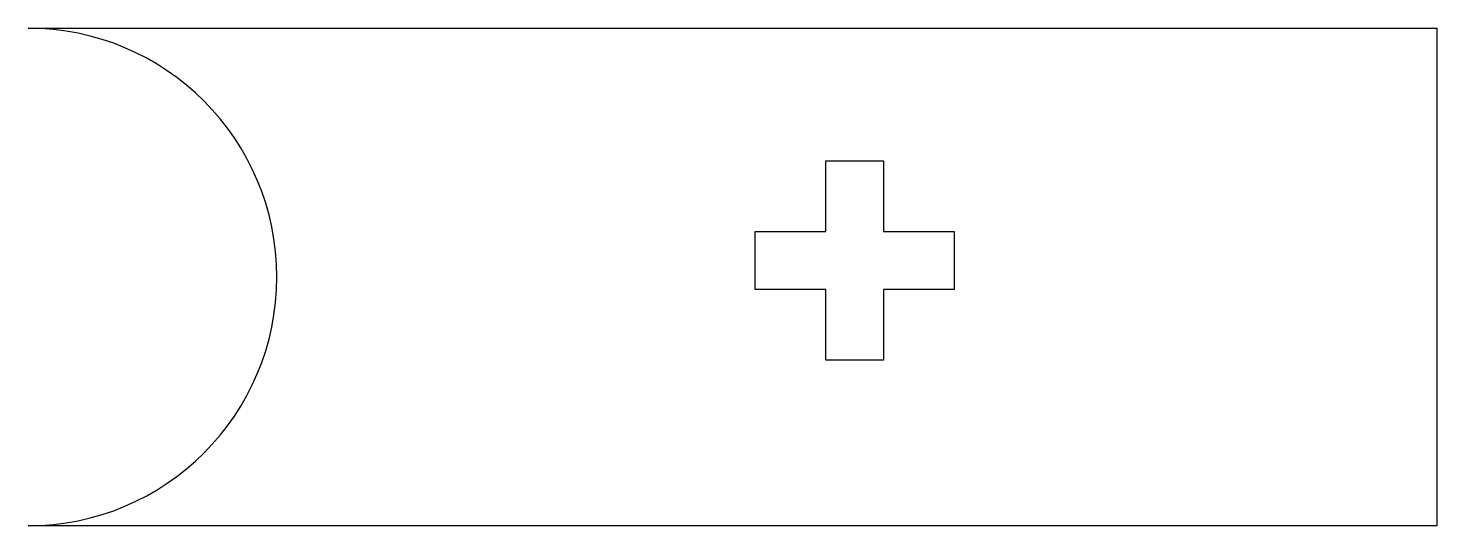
# Model space of a CAD drawing. Header units: millimetres. Extents: x 9580 to 14459, y 6196 to 7212.
# Drawn here: x 9727.4 to 9798.2, y 6425 to 6450 of the extents above; entities that cross this region are included whole.
import ezdxf

# ---------------------------------------------------------------- set-up
doc = ezdxf.new("R2010")
doc.units = ezdxf.units.MM

msp = doc.modelspace()

# ---------------------------------------------------------------- linework, layer by layer
for p, q in [((9727.355, 6450), (9798.161, 6450)), ((9798.161, 6450), (9798.161, 6425)), ((9798.161, 6425), (9727.355, 6425))]:
    msp.add_line(p, q)
for points in [[(9767.45, 6439.779), (9767.45, 6443.329), (9770.35, 6443.329), (9770.35, 6439.779)], [(9767.45, 6436.879), (9763.9, 6436.879), (9763.9, 6439.779), (9767.45, 6439.779)], [(9770.35, 6439.779), (9773.9, 6439.779), (9773.9, 6436.879), (9770.35, 6436.879)], [(9770.35, 6436.879), (9770.35, 6433.329), (9767.45, 6433.329), (9767.45, 6436.879)]]:
    msp.add_lwpolyline(points)
msp.add_arc((9727.355, 6437.5), 12.5, 270, 90)

doc.saveas('drawing.dxf')
